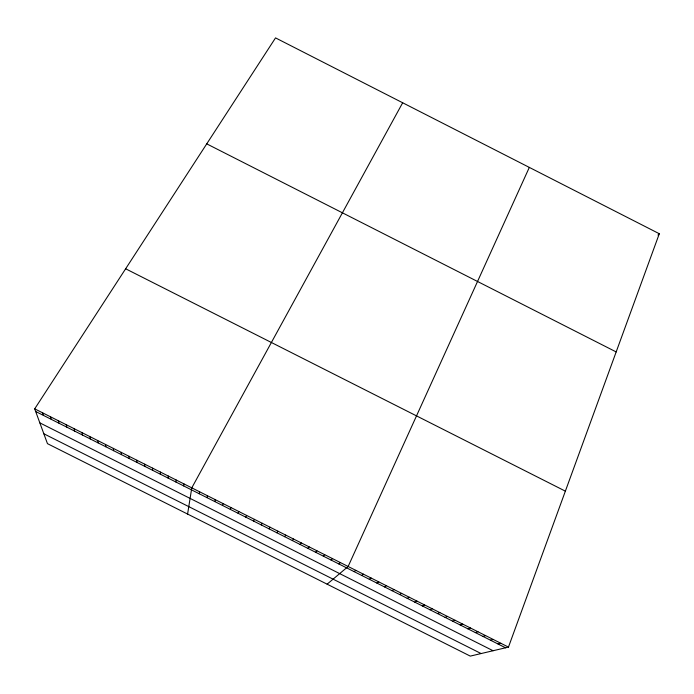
<?xml version="1.0" encoding="UTF-8"?>
<svg xmlns="http://www.w3.org/2000/svg" width="694" height="694" viewBox="0 0 694 694"><rect width="100%" height="100%" fill="white"/><g stroke="black" fill="none" stroke-linecap="round" stroke-linejoin="round"><path stroke-width="1.04" d="M160.366 474.202L160.427 472.085M168.148 478.114L168.269 476.032M175.92 482.018L176.111 479.97M183.702 485.93L183.953 483.918M187.588 514.063L191.787 487.856L402.667 102.773M199.239 493.746L199.62 491.794M207.012 497.659L207.454 495.733M214.776 501.562L215.287 499.671M222.54 505.466L223.121 503.61M230.304 509.37L230.946 507.548M508.459 647.112L659.3 233.731L275.535 37.892L34.7 408.853L47.461 443.648L470.28 656.108L508.459 647.112L34.7 408.853M238.068 513.274L238.771 511.487M245.832 517.177L246.596 515.416M529.322 167.401L348.136 566.486L327.126 584.174M253.588 521.081L254.42 519.355M261.343 524.976L262.237 523.285M269.099 528.88L270.053 527.214M276.854 532.775L277.869 531.144M284.601 536.67L285.685 535.074M292.356 540.574L293.501 539.004M300.103 544.469L301.309 542.934M307.85 548.364L309.116 546.863M315.588 552.259L316.924 550.784M323.335 556.154L324.731 554.714M657.955 235.049L659.3 233.731M331.073 560.041L332.539 558.635M338.811 563.936L340.338 562.565M354.14 571.639L355.788 570.329M361.721 575.456L363.439 574.181M369.312 579.273L371.09 578.024M376.894 583.09L378.733 581.876M384.476 586.898L386.376 585.719M392.058 590.715L394.019 589.562M399.64 594.524L401.661 593.405M407.213 598.332L409.304 597.248M414.795 602.14L416.938 601.091M422.368 605.949L424.581 604.925M429.942 609.757L432.215 608.768M437.506 613.565L439.84 612.602M445.08 617.374L447.474 616.446M452.644 621.182L455.108 620.28M460.209 624.982L462.733 624.114M467.773 628.79L470.359 627.949M475.338 632.59L477.984 631.783M482.894 636.389L485.6 635.617M490.458 640.189L493.226 639.452M498.014 643.989L500.842 643.277M35.663 411.49L505.57 647.788M39.844 422.872L493.087 650.738M43.843 433.776L481.116 653.557M125.64 268.786L565.367 491.152M206.734 143.858L616.168 351.927M42.568 412.809L43.47 415.42M50.445 416.773L51.278 419.341M58.313 420.729L59.085 423.262M66.173 424.685L66.884 427.192M74.041 428.64L74.683 431.113M81.901 432.596L82.482 435.034M89.769 436.543L90.281 438.955M97.628 440.499L98.08 442.876M105.479 444.455L105.87 446.797M113.339 448.402L113.66 450.71M121.19 452.349L121.45 454.631M129.041 456.296L129.24 458.543M136.892 460.243L137.022 462.456M144.742 464.191L144.803 466.377M152.585 468.138L152.585 470.289"/></g></svg>
